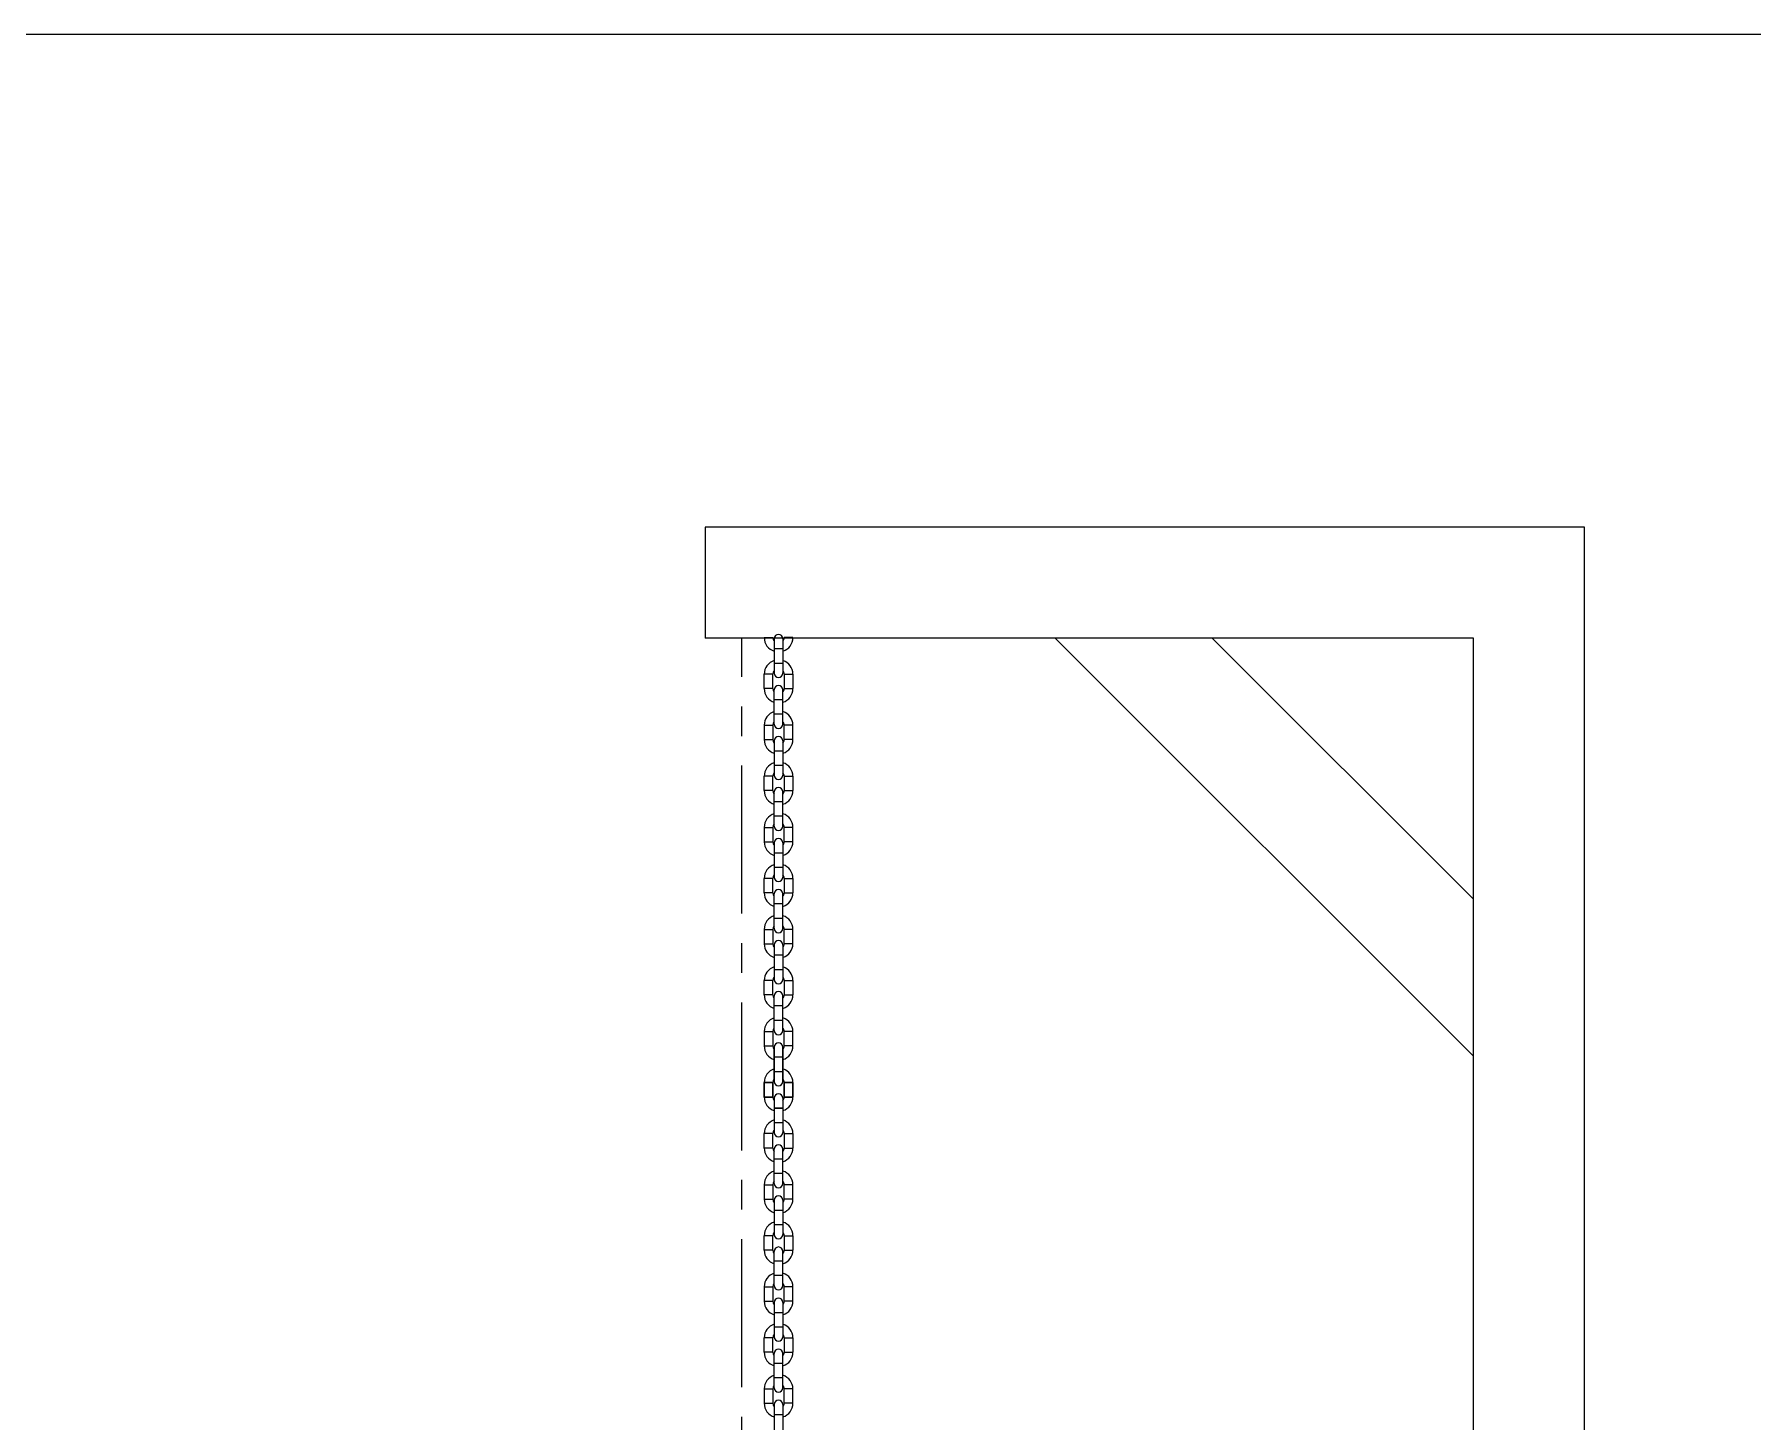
# Model space of a CAD drawing. Header units: millimetres. Extents: x 100 to 940, y 100 to 694.
# Drawn here: x 594.83 to 609.35, y 558.71 to 570.43 of the extents above; entities that cross this region are included whole.
import ezdxf

# ---------------------------------------------------------------- set-up
doc = ezdxf.new("R2010")
doc.units = ezdxf.units.MM
doc.linetypes.add('CENTER', pattern=[2, 1.25, -0.25, 0.25, -0.25])
for name, color, linetype, lineweight in [('Aço 1020', 6, 'Continuous', 9), ('CL', 1, 'CENTER', 9), ('PAREDE', 7, 'Continuous', 9)]:
    doc.layers.add(name, color=color, linetype=linetype, lineweight=lineweight)

msp = doc.modelspace()

# ---------------------------------------------------------------- linework, layer by layer
at = {"color": 9, "linetype": 'Continuous'}
for p, q in [((600.996, 565.332), (601.07, 565.332)), ((600.996, 565.332), (601.07, 565.332)), ((601.238, 565.332), (601.164, 565.332)), ((601.238, 565.332), (601.164, 565.332)), ((601.08, 565.239), (601.154, 565.239)), ((601.08, 565.239), (601.154, 565.239)), ((601.07, 565.023), (600.996, 565.023)), ((601.08, 565.117), (601.154, 565.117)), ((601.164, 565.023), (601.238, 565.023)), ((601.07, 564.901), (600.996, 564.901)), ((601.164, 564.901), (601.238, 564.901)), ((601.154, 564.807), (601.08, 564.807)), ((600.996, 564.592), (601.07, 564.592)), ((600.996, 564.592), (601.07, 564.592)), ((601.154, 564.685), (601.08, 564.685)), ((601.238, 564.592), (601.164, 564.592)), ((601.238, 564.592), (601.164, 564.592)), ((600.996, 564.47), (601.07, 564.47)), ((600.996, 564.47), (601.07, 564.47)), ((601.238, 564.47), (601.164, 564.47)), ((601.238, 564.47), (601.164, 564.47)), ((601.08, 564.376), (601.154, 564.376)), ((601.08, 564.376), (601.154, 564.376)), ((601.08, 564.254), (601.154, 564.254)), ((601.07, 564.16), (600.996, 564.16)), ((601.164, 564.16), (601.238, 564.16)), ((601.07, 564.039), (600.996, 564.039)), ((601.164, 564.039), (601.238, 564.039)), ((601.154, 563.945), (601.08, 563.945)), ((601.154, 563.823), (601.08, 563.823)), ((600.996, 563.729), (601.07, 563.729)), ((600.996, 563.729), (601.07, 563.729)), ((601.238, 563.729), (601.164, 563.729)), ((601.238, 563.729), (601.164, 563.729)), ((600.996, 563.607), (601.07, 563.607)), ((600.996, 563.607), (601.07, 563.607)), ((601.238, 563.607), (601.164, 563.607)), ((601.238, 563.607), (601.164, 563.607)), ((601.08, 563.514), (601.154, 563.514)), ((601.08, 563.514), (601.154, 563.514)), ((601.08, 563.392), (601.154, 563.392)), ((601.07, 563.298), (600.996, 563.298)), ((601.164, 563.298), (601.238, 563.298)), ((601.07, 563.176), (600.996, 563.176)), ((601.164, 563.176), (601.238, 563.176)), ((601.154, 563.082), (601.08, 563.082)), ((601.154, 562.96), (601.08, 562.96)), ((600.996, 562.867), (601.07, 562.867)), ((600.996, 562.867), (601.07, 562.867)), ((601.238, 562.867), (601.164, 562.867)), ((601.238, 562.867), (601.164, 562.867)), ((600.996, 562.745), (601.07, 562.745)), ((600.996, 562.745), (601.07, 562.745)), ((601.238, 562.745), (601.164, 562.745)), ((601.238, 562.745), (601.164, 562.745)), ((601.08, 562.651), (601.154, 562.651)), ((601.08, 562.651), (601.154, 562.651)), ((601.08, 562.529), (601.154, 562.529)), ((601.07, 562.435), (600.996, 562.435)), ((601.164, 562.435), (601.238, 562.435)), ((601.07, 562.314), (600.996, 562.314)), ((601.154, 562.22), (601.08, 562.22)), ((601.164, 562.314), (601.238, 562.314)), ((601.154, 562.098), (601.08, 562.098)), ((600.996, 562.004), (601.07, 562.004)), ((600.996, 562.004), (601.07, 562.004)), ((601.238, 562.004), (601.164, 562.004)), ((601.238, 562.004), (601.164, 562.004)), ((600.996, 561.882), (601.07, 561.882)), ((600.996, 561.882), (601.07, 561.882)), ((601.08, 561.789), (601.154, 561.789)), ((601.08, 561.789), (601.154, 561.789)), ((601.238, 561.882), (601.164, 561.882)), ((601.238, 561.882), (601.164, 561.882)), ((601.08, 561.667), (601.154, 561.667)), ((600.996, 561.573), (601.07, 561.573)), ((601.07, 561.573), (600.996, 561.573)), ((601.238, 561.573), (601.164, 561.573)), ((601.164, 561.573), (601.238, 561.573)), ((600.996, 561.451), (601.07, 561.451)), ((600.996, 561.451), (601.07, 561.451)), ((601.07, 561.451), (600.996, 561.451)), ((601.08, 561.357), (601.154, 561.357)), ((601.08, 561.357), (601.154, 561.357)), ((601.154, 561.357), (601.08, 561.357)), ((601.238, 561.451), (601.164, 561.451)), ((601.238, 561.451), (601.164, 561.451)), ((601.164, 561.451), (601.238, 561.451)), ((601.08, 561.235), (601.154, 561.235)), ((601.07, 561.142), (600.996, 561.142)), ((601.164, 561.142), (601.238, 561.142)), ((601.07, 561.02), (600.996, 561.02)), ((601.154, 560.926), (601.08, 560.926)), ((601.164, 561.02), (601.238, 561.02)), ((601.154, 560.804), (601.08, 560.804)), ((600.996, 560.71), (601.07, 560.71)), ((600.996, 560.71), (601.07, 560.71)), ((601.238, 560.71), (601.164, 560.71)), ((601.238, 560.71), (601.164, 560.71)), ((600.996, 560.589), (601.07, 560.589)), ((600.996, 560.589), (601.07, 560.589)), ((601.08, 560.495), (601.154, 560.495)), ((601.08, 560.495), (601.154, 560.495)), ((601.238, 560.589), (601.164, 560.589)), ((601.238, 560.589), (601.164, 560.589)), ((601.08, 560.373), (601.154, 560.373)), ((601.07, 560.279), (600.996, 560.279)), ((601.164, 560.279), (601.238, 560.279)), ((601.07, 560.157), (600.996, 560.157)), ((601.154, 560.064), (601.08, 560.064)), ((601.164, 560.157), (601.238, 560.157)), ((601.154, 559.942), (601.08, 559.942)), ((600.996, 559.848), (601.07, 559.848)), ((600.996, 559.848), (601.07, 559.848)), ((601.238, 559.848), (601.164, 559.848)), ((601.238, 559.848), (601.164, 559.848)), ((600.996, 559.726), (601.07, 559.726)), ((600.996, 559.726), (601.07, 559.726)), ((601.08, 559.632), (601.154, 559.632)), ((601.08, 559.632), (601.154, 559.632)), ((601.238, 559.726), (601.164, 559.726)), ((601.238, 559.726), (601.164, 559.726)), ((601.08, 559.51), (601.154, 559.51)), ((601.07, 559.417), (600.996, 559.417)), ((601.164, 559.417), (601.238, 559.417)), ((601.07, 559.295), (600.996, 559.295)), ((601.154, 559.201), (601.08, 559.201)), ((601.164, 559.295), (601.238, 559.295)), ((601.154, 559.079), (601.08, 559.079)), ((600.996, 558.985), (601.07, 558.985)), ((600.996, 558.985), (601.07, 558.985)), ((601.238, 558.985), (601.164, 558.985)), ((601.238, 558.985), (601.164, 558.985)), ((600.996, 558.864), (601.07, 558.864)), ((600.996, 558.864), (601.07, 558.864)), ((601.08, 558.77), (601.154, 558.77)), ((601.08, 558.77), (601.154, 558.77)), ((601.238, 558.864), (601.164, 558.864)), ((601.238, 558.864), (601.164, 558.864))]:
    msp.add_line(p, q, dxfattribs=at)
at = {"color": 7, "linetype": 'Continuous'}
for p, q in [((601.08, 565.322), (601.08, 565.033)), ((601.154, 565.322), (601.154, 565.033)), ((600.996, 564.901), (600.996, 565.023)), ((601.07, 564.901), (601.07, 565.023)), ((601.164, 565.023), (601.164, 564.901)), ((601.238, 565.023), (601.238, 564.901)), ((601.08, 564.601), (601.08, 564.891)), ((601.08, 564.601), (601.08, 564.891)), ((601.154, 564.601), (601.154, 564.891)), ((601.154, 564.601), (601.154, 564.891)), ((600.996, 564.592), (600.996, 564.47)), ((601.07, 564.592), (601.07, 564.47)), ((601.164, 564.47), (601.164, 564.592)), ((601.238, 564.47), (601.238, 564.592)), ((601.08, 564.46), (601.08, 564.17)), ((601.154, 564.46), (601.154, 564.17)), ((600.996, 564.039), (600.996, 564.16)), ((601.07, 564.039), (601.07, 564.16)), ((601.164, 564.16), (601.164, 564.039)), ((601.238, 564.16), (601.238, 564.039)), ((601.08, 563.739), (601.08, 564.029)), ((601.08, 563.739), (601.08, 564.029)), ((601.154, 563.739), (601.154, 564.029)), ((601.154, 563.739), (601.154, 564.029)), ((600.996, 563.729), (600.996, 563.607)), ((601.07, 563.729), (601.07, 563.607)), ((601.164, 563.607), (601.164, 563.729)), ((601.238, 563.607), (601.238, 563.729)), ((601.08, 563.597), (601.08, 563.308)), ((601.154, 563.597), (601.154, 563.308)), ((600.996, 563.176), (600.996, 563.298)), ((601.07, 563.176), (601.07, 563.298)), ((601.164, 563.298), (601.164, 563.176)), ((601.238, 563.298), (601.238, 563.176)), ((601.08, 562.876), (601.08, 563.166)), ((601.08, 562.876), (601.08, 563.166)), ((601.154, 562.876), (601.154, 563.166)), ((601.154, 562.876), (601.154, 563.166)), ((600.996, 562.867), (600.996, 562.745)), ((601.07, 562.867), (601.07, 562.745)), ((601.164, 562.745), (601.164, 562.867)), ((601.238, 562.745), (601.238, 562.867)), ((601.08, 562.735), (601.08, 562.445)), ((601.154, 562.735), (601.154, 562.445)), ((600.996, 562.314), (600.996, 562.435)), ((601.07, 562.314), (601.07, 562.435)), ((601.164, 562.435), (601.164, 562.314)), ((601.238, 562.435), (601.238, 562.314)), ((601.08, 562.014), (601.08, 562.304)), ((601.08, 562.014), (601.08, 562.304)), ((601.154, 562.014), (601.154, 562.304)), ((601.154, 562.014), (601.154, 562.304)), ((600.996, 562.004), (600.996, 561.882)), ((601.07, 562.004), (601.07, 561.882)), ((601.164, 561.882), (601.164, 562.004)), ((601.238, 561.882), (601.238, 562.004)), ((601.08, 561.583), (601.08, 561.872)), ((601.08, 561.872), (601.08, 561.583)), ((601.154, 561.583), (601.154, 561.872)), ((601.154, 561.872), (601.154, 561.583)), ((600.996, 561.573), (600.996, 561.451)), ((600.996, 561.451), (600.996, 561.573)), ((601.07, 561.573), (601.07, 561.451)), ((601.07, 561.451), (601.07, 561.573)), ((601.164, 561.451), (601.164, 561.573)), ((601.164, 561.573), (601.164, 561.451)), ((601.238, 561.451), (601.238, 561.573)), ((601.238, 561.573), (601.238, 561.451)), ((601.08, 561.441), (601.08, 561.151)), ((601.154, 561.441), (601.154, 561.151)), ((600.996, 561.02), (600.996, 561.142)), ((601.07, 561.02), (601.07, 561.142)), ((601.164, 561.142), (601.164, 561.02)), ((601.238, 561.142), (601.238, 561.02)), ((601.08, 560.72), (601.08, 561.01)), ((601.08, 560.72), (601.08, 561.01)), ((601.154, 560.72), (601.154, 561.01)), ((601.154, 560.72), (601.154, 561.01)), ((600.996, 560.71), (600.996, 560.589)), ((601.07, 560.71), (601.07, 560.589)), ((601.164, 560.589), (601.164, 560.71)), ((601.238, 560.589), (601.238, 560.71)), ((601.08, 560.579), (601.08, 560.289)), ((601.154, 560.579), (601.154, 560.289)), ((600.996, 560.157), (600.996, 560.279)), ((601.07, 560.157), (601.07, 560.279)), ((601.164, 560.279), (601.164, 560.157)), ((601.238, 560.279), (601.238, 560.157)), ((601.08, 559.858), (601.08, 560.147)), ((601.08, 559.858), (601.08, 560.147)), ((601.154, 559.858), (601.154, 560.147)), ((601.154, 559.858), (601.154, 560.147)), ((600.996, 559.848), (600.996, 559.726)), ((601.07, 559.848), (601.07, 559.726)), ((601.164, 559.726), (601.164, 559.848)), ((601.238, 559.726), (601.238, 559.848)), ((601.08, 559.716), (601.08, 559.426)), ((601.154, 559.716), (601.154, 559.426)), ((600.996, 559.295), (600.996, 559.417)), ((601.07, 559.295), (601.07, 559.417)), ((601.164, 559.417), (601.164, 559.295)), ((601.238, 559.417), (601.238, 559.295)), ((601.08, 558.995), (601.08, 559.285)), ((601.08, 558.995), (601.08, 559.285)), ((601.154, 558.995), (601.154, 559.285)), ((601.154, 558.995), (601.154, 559.285)), ((600.996, 558.985), (600.996, 558.864)), ((601.07, 558.985), (601.07, 558.864)), ((601.164, 558.864), (601.164, 558.985)), ((601.238, 558.864), (601.238, 558.985)), ((601.08, 558.854), (601.08, 558.564)), ((601.154, 558.854), (601.154, 558.564))]:
    msp.add_line(p, q, dxfattribs=at)
for centre, radius, start, end in [((601.117, 565.332), 0.121, 180, 252.1525), ((601.117, 565.332), 0.121, 180, 252.1525), ((601.117, 565.332), 0.0469, 180, 217.7322), ((601.117, 565.332), 0.0469, 180, 217.7322), ((601.117, 565.322), 0.037, 0, 180), ((601.117, 565.322), 0.037, 0, 180), ((601.117, 565.332), 0.121, 287.8475, 0), ((601.117, 565.332), 0.0469, 322.2678, 0), ((601.117, 565.332), 0.121, 287.8475, 0), ((601.117, 565.332), 0.0469, 322.2678, 0), ((601.117, 565.023), 0.121, 107.8475, 180), ((601.117, 565.023), 0.121, 0, 72.1525), ((601.117, 565.023), 0.0469, 142.2678, 180), ((601.117, 565.033), 0.037, 180, 0), ((601.117, 565.023), 0.0469, 0, 37.7322), ((601.117, 564.901), 0.121, 180, 252.1525), ((601.117, 564.901), 0.0469, 180, 217.7322), ((601.117, 564.891), 0.037, 0, 180), ((601.117, 564.901), 0.121, 287.8475, 0), ((601.117, 564.901), 0.0469, 322.2678, 0), ((601.117, 564.592), 0.121, 107.8475, 180), ((601.117, 564.592), 0.121, 107.8475, 180), ((601.117, 564.592), 0.121, 0, 72.1525), ((601.117, 564.592), 0.121, 0, 72.1525), ((601.117, 564.592), 0.0469, 142.2678, 180), ((601.117, 564.592), 0.0469, 142.2678, 180), ((601.117, 564.601), 0.037, 180, 0), ((601.117, 564.601), 0.037, 180, 0), ((601.117, 564.592), 0.0469, 0, 37.7322), ((601.117, 564.592), 0.0469, 0, 37.7322), ((601.117, 564.47), 0.121, 180, 252.1525), ((601.117, 564.47), 0.121, 180, 252.1525), ((601.117, 564.47), 0.0469, 180, 217.7322), ((601.117, 564.47), 0.0469, 180, 217.7322), ((601.117, 564.46), 0.037, 0, 180), ((601.117, 564.46), 0.037, 0, 180), ((601.117, 564.47), 0.121, 287.8475, 0), ((601.117, 564.47), 0.0469, 322.2678, 0), ((601.117, 564.47), 0.121, 287.8475, 0), ((601.117, 564.47), 0.0469, 322.2678, 0), ((601.117, 564.16), 0.121, 107.8475, 180), ((601.117, 564.16), 0.121, 0, 72.1525), ((601.117, 564.16), 0.0469, 142.2678, 180), ((601.117, 564.17), 0.037, 180, 0), ((601.117, 564.16), 0.0469, 0, 37.7322), ((601.117, 564.039), 0.121, 180, 252.1525), ((601.117, 564.039), 0.0469, 180, 217.7322), ((601.117, 564.029), 0.037, 0, 180), ((601.117, 564.039), 0.121, 287.8475, 0), ((601.117, 564.039), 0.0469, 322.2678, 0), ((601.117, 563.729), 0.121, 107.8475, 180), ((601.117, 563.729), 0.121, 107.8475, 180), ((601.117, 563.729), 0.121, 0, 72.1525), ((601.117, 563.729), 0.121, 0, 72.1525), ((601.117, 563.729), 0.0469, 142.2678, 180), ((601.117, 563.729), 0.0469, 142.2678, 180), ((601.117, 563.739), 0.037, 180, 0), ((601.117, 563.739), 0.037, 180, 0), ((601.117, 563.729), 0.0469, 0, 37.7322), ((601.117, 563.729), 0.0469, 0, 37.7322), ((601.117, 563.607), 0.121, 180, 252.1525), ((601.117, 563.607), 0.121, 180, 252.1525), ((601.117, 563.607), 0.0469, 180, 217.7322), ((601.117, 563.607), 0.0469, 180, 217.7322), ((601.117, 563.597), 0.037, 0, 180), ((601.117, 563.597), 0.037, 0, 180), ((601.117, 563.607), 0.121, 287.8475, 0), ((601.117, 563.607), 0.0469, 322.2678, 0), ((601.117, 563.607), 0.121, 287.8475, 0), ((601.117, 563.607), 0.0469, 322.2678, 0), ((601.117, 563.298), 0.121, 107.8475, 180), ((601.117, 563.298), 0.121, 0, 72.1525), ((601.117, 563.298), 0.0469, 142.2678, 180), ((601.117, 563.308), 0.037, 180, 0), ((601.117, 563.298), 0.0469, 0, 37.7322), ((601.117, 563.176), 0.121, 180, 252.1525), ((601.117, 563.176), 0.0469, 180, 217.7322), ((601.117, 563.166), 0.037, 0, 180), ((601.117, 563.176), 0.121, 287.8475, 0), ((601.117, 563.176), 0.0469, 322.2678, 0), ((601.117, 562.867), 0.121, 107.8475, 180), ((601.117, 562.867), 0.121, 107.8475, 180), ((601.117, 562.867), 0.121, 0, 72.1525), ((601.117, 562.867), 0.121, 0, 72.1525), ((601.117, 562.867), 0.0469, 142.2678, 180), ((601.117, 562.867), 0.0469, 142.2678, 180), ((601.117, 562.876), 0.037, 180, 0), ((601.117, 562.876), 0.037, 180, 0), ((601.117, 562.867), 0.0469, 0, 37.7322), ((601.117, 562.867), 0.0469, 0, 37.7322), ((601.117, 562.745), 0.121, 180, 252.1525), ((601.117, 562.745), 0.121, 180, 252.1525), ((601.117, 562.745), 0.0469, 180, 217.7322), ((601.117, 562.745), 0.0469, 180, 217.7322), ((601.117, 562.735), 0.037, 0, 180), ((601.117, 562.735), 0.037, 0, 180), ((601.117, 562.745), 0.121, 287.8475, 0), ((601.117, 562.745), 0.0469, 322.2678, 0), ((601.117, 562.745), 0.121, 287.8475, 0), ((601.117, 562.745), 0.0469, 322.2678, 0), ((601.117, 562.435), 0.121, 107.8475, 180), ((601.117, 562.435), 0.121, 0, 72.1525), ((601.117, 562.435), 0.0469, 142.2678, 180), ((601.117, 562.445), 0.037, 180, 0), ((601.117, 562.435), 0.0469, 0, 37.7322), ((601.117, 562.314), 0.121, 180, 252.1525), ((601.117, 562.314), 0.0469, 180, 217.7322), ((601.117, 562.304), 0.037, 0, 180), ((601.117, 562.314), 0.121, 287.8475, 0), ((601.117, 562.314), 0.0469, 322.2678, 0), ((601.117, 562.004), 0.121, 107.8475, 180), ((601.117, 562.004), 0.121, 107.8475, 180), ((601.117, 562.004), 0.121, 0, 72.1525), ((601.117, 562.004), 0.121, 0, 72.1525), ((601.117, 562.004), 0.0469, 142.2678, 180), ((601.117, 562.004), 0.0469, 142.2678, 180), ((601.117, 562.014), 0.037, 180, 0), ((601.117, 562.014), 0.037, 180, 0), ((601.117, 562.004), 0.0469, 0, 37.7322), ((601.117, 562.004), 0.0469, 0, 37.7322), ((601.117, 561.882), 0.121, 180, 252.1525), ((601.117, 561.882), 0.121, 180, 252.1525), ((601.117, 561.882), 0.0469, 180, 217.7322), ((601.117, 561.882), 0.0469, 180, 217.7322), ((601.117, 561.872), 0.037, 0, 180), ((601.117, 561.872), 0.037, 0, 180), ((601.117, 561.882), 0.121, 287.8475, 0), ((601.117, 561.882), 0.0469, 322.2678, 0), ((601.117, 561.882), 0.121, 287.8475, 0), ((601.117, 561.882), 0.0469, 322.2678, 0), ((601.117, 561.573), 0.121, 107.8475, 180), ((601.117, 561.573), 0.121, 107.8475, 180), ((601.117, 561.573), 0.121, 0, 72.1525), ((601.117, 561.573), 0.121, 0, 72.1525), ((601.117, 561.573), 0.0469, 142.2678, 180), ((601.117, 561.573), 0.0469, 142.2678, 180), ((601.117, 561.583), 0.037, 180, 0), ((601.117, 561.583), 0.037, 180, 0), ((601.117, 561.573), 0.0469, 0, 37.7322), ((601.117, 561.573), 0.0469, 0, 37.7322), ((601.117, 561.451), 0.121, 180, 252.1525), ((601.117, 561.451), 0.121, 180, 252.1525), ((601.117, 561.451), 0.121, 180, 252.1525), ((601.117, 561.451), 0.0469, 180, 217.7322), ((601.117, 561.451), 0.0469, 180, 217.7322), ((601.117, 561.451), 0.0469, 180, 217.7322), ((601.117, 561.441), 0.037, 0, 180), ((601.117, 561.441), 0.037, 0, 180), ((601.117, 561.441), 0.037, 0, 180), ((601.117, 561.451), 0.121, 287.8475, 0), ((601.117, 561.451), 0.0469, 322.2678, 0), ((601.117, 561.451), 0.121, 287.8475, 0), ((601.117, 561.451), 0.0469, 322.2678, 0), ((601.117, 561.451), 0.121, 287.8475, 0), ((601.117, 561.451), 0.0469, 322.2678, 0), ((601.117, 561.142), 0.121, 107.8475, 180), ((601.117, 561.142), 0.121, 0, 72.1525), ((601.117, 561.142), 0.0469, 142.2678, 180), ((601.117, 561.151), 0.037, 180, 0), ((601.117, 561.142), 0.0469, 0, 37.7322), ((601.117, 561.02), 0.121, 180, 252.1525), ((601.117, 561.02), 0.0469, 180, 217.7322), ((601.117, 561.01), 0.037, 0, 180), ((601.117, 561.02), 0.121, 287.8475, 0), ((601.117, 561.02), 0.0469, 322.2678, 0), ((601.117, 560.71), 0.121, 107.8475, 180), ((601.117, 560.71), 0.121, 107.8475, 180), ((601.117, 560.71), 0.121, 0, 72.1525), ((601.117, 560.71), 0.121, 0, 72.1525), ((601.117, 560.71), 0.0469, 142.2678, 180), ((601.117, 560.71), 0.0469, 142.2678, 180), ((601.117, 560.72), 0.037, 180, 0), ((601.117, 560.72), 0.037, 180, 0), ((601.117, 560.71), 0.0469, 0, 37.7322), ((601.117, 560.71), 0.0469, 0, 37.7322), ((601.117, 560.589), 0.121, 180, 252.1525), ((601.117, 560.589), 0.121, 180, 252.1525), ((601.117, 560.589), 0.0469, 180, 217.7322), ((601.117, 560.589), 0.0469, 180, 217.7322), ((601.117, 560.579), 0.037, 0, 180), ((601.117, 560.579), 0.037, 0, 180), ((601.117, 560.589), 0.121, 287.8475, 0), ((601.117, 560.589), 0.0469, 322.2678, 0), ((601.117, 560.589), 0.121, 287.8475, 0), ((601.117, 560.589), 0.0469, 322.2678, 0), ((601.117, 560.279), 0.121, 107.8475, 180), ((601.117, 560.279), 0.121, 0, 72.1525), ((601.117, 560.279), 0.0469, 142.2678, 180), ((601.117, 560.289), 0.037, 180, 0), ((601.117, 560.279), 0.0469, 0, 37.7322), ((601.117, 560.157), 0.121, 180, 252.1525), ((601.117, 560.157), 0.0469, 180, 217.7322), ((601.117, 560.147), 0.037, 0, 180), ((601.117, 560.157), 0.121, 287.8475, 0), ((601.117, 560.157), 0.0469, 322.2678, 0), ((601.117, 559.848), 0.121, 107.8475, 180), ((601.117, 559.848), 0.121, 107.8475, 180), ((601.117, 559.848), 0.121, 0, 72.1525), ((601.117, 559.848), 0.121, 0, 72.1525), ((601.117, 559.848), 0.0469, 142.2678, 180), ((601.117, 559.848), 0.0469, 142.2678, 180), ((601.117, 559.858), 0.037, 180, 0), ((601.117, 559.858), 0.037, 180, 0), ((601.117, 559.716), 0.037, 0, 180), ((601.117, 559.716), 0.037, 0, 180), ((601.117, 559.848), 0.0469, 0, 37.7322), ((601.117, 559.848), 0.0469, 0, 37.7322), ((601.117, 559.726), 0.121, 180, 252.1525), ((601.117, 559.726), 0.121, 180, 252.1525), ((601.117, 559.726), 0.0469, 180, 217.7322), ((601.117, 559.726), 0.0469, 180, 217.7322), ((601.117, 559.726), 0.121, 287.8475, 0), ((601.117, 559.726), 0.0469, 322.2678, 0), ((601.117, 559.726), 0.121, 287.8475, 0), ((601.117, 559.726), 0.0469, 322.2678, 0), ((601.117, 559.417), 0.121, 107.8475, 180), ((601.117, 559.417), 0.121, 0, 72.1525), ((601.117, 559.417), 0.0469, 142.2678, 180), ((601.117, 559.426), 0.037, 180, 0), ((601.117, 559.285), 0.037, 0, 180), ((601.117, 559.417), 0.0469, 0, 37.7322), ((601.117, 559.295), 0.121, 180, 252.1525), ((601.117, 559.295), 0.0469, 180, 217.7322), ((601.117, 559.295), 0.121, 287.8475, 0), ((601.117, 559.295), 0.0469, 322.2678, 0), ((601.117, 558.985), 0.121, 107.8475, 180), ((601.117, 558.985), 0.121, 107.8475, 180), ((601.117, 558.985), 0.121, 0, 72.1525), ((601.117, 558.985), 0.121, 0, 72.1525), ((601.117, 558.985), 0.0469, 142.2678, 180), ((601.117, 558.985), 0.0469, 142.2678, 180), ((601.117, 558.995), 0.037, 180, 0), ((601.117, 558.995), 0.037, 180, 0), ((601.117, 558.854), 0.037, 0, 180), ((601.117, 558.854), 0.037, 0, 180), ((601.117, 558.985), 0.0469, 0, 37.7322), ((601.117, 558.985), 0.0469, 0, 37.7322), ((601.117, 558.864), 0.121, 180, 252.1525), ((601.117, 558.864), 0.121, 180, 252.1525), ((601.117, 558.864), 0.0469, 180, 217.7322), ((601.117, 558.864), 0.0469, 180, 217.7322), ((601.117, 558.864), 0.121, 287.8475, 0), ((601.117, 558.864), 0.0469, 322.2678, 0), ((601.117, 558.864), 0.121, 287.8475, 0), ((601.117, 558.864), 0.0469, 322.2678, 0)]:
    msp.add_arc(centre, radius, start, end, dxfattribs=at)
at = {"layer": 'Aço 1020'}
for p, q in [((607.925, 566.265), (600.498, 566.265)), ((600.498, 566.265), (600.498, 565.327)), ((607.925, 547.046), (607.925, 566.265)), ((606.988, 565.327), (600.498, 565.327)), ((603.455, 565.327), (606.988, 561.795)), ((604.781, 565.327), (606.988, 563.121)), ((606.988, 547.046), (606.988, 565.327))]:
    msp.add_line(p, q, dxfattribs=at)
at = {"layer": 'CL'}
msp.add_line((600.808, 527), (600.808, 565.327), dxfattribs=at)
at = {"layer": 'PAREDE'}
msp.add_line((684.361, 570.427), (580.731, 570.427), dxfattribs=at)

doc.saveas('drawing.dxf')
